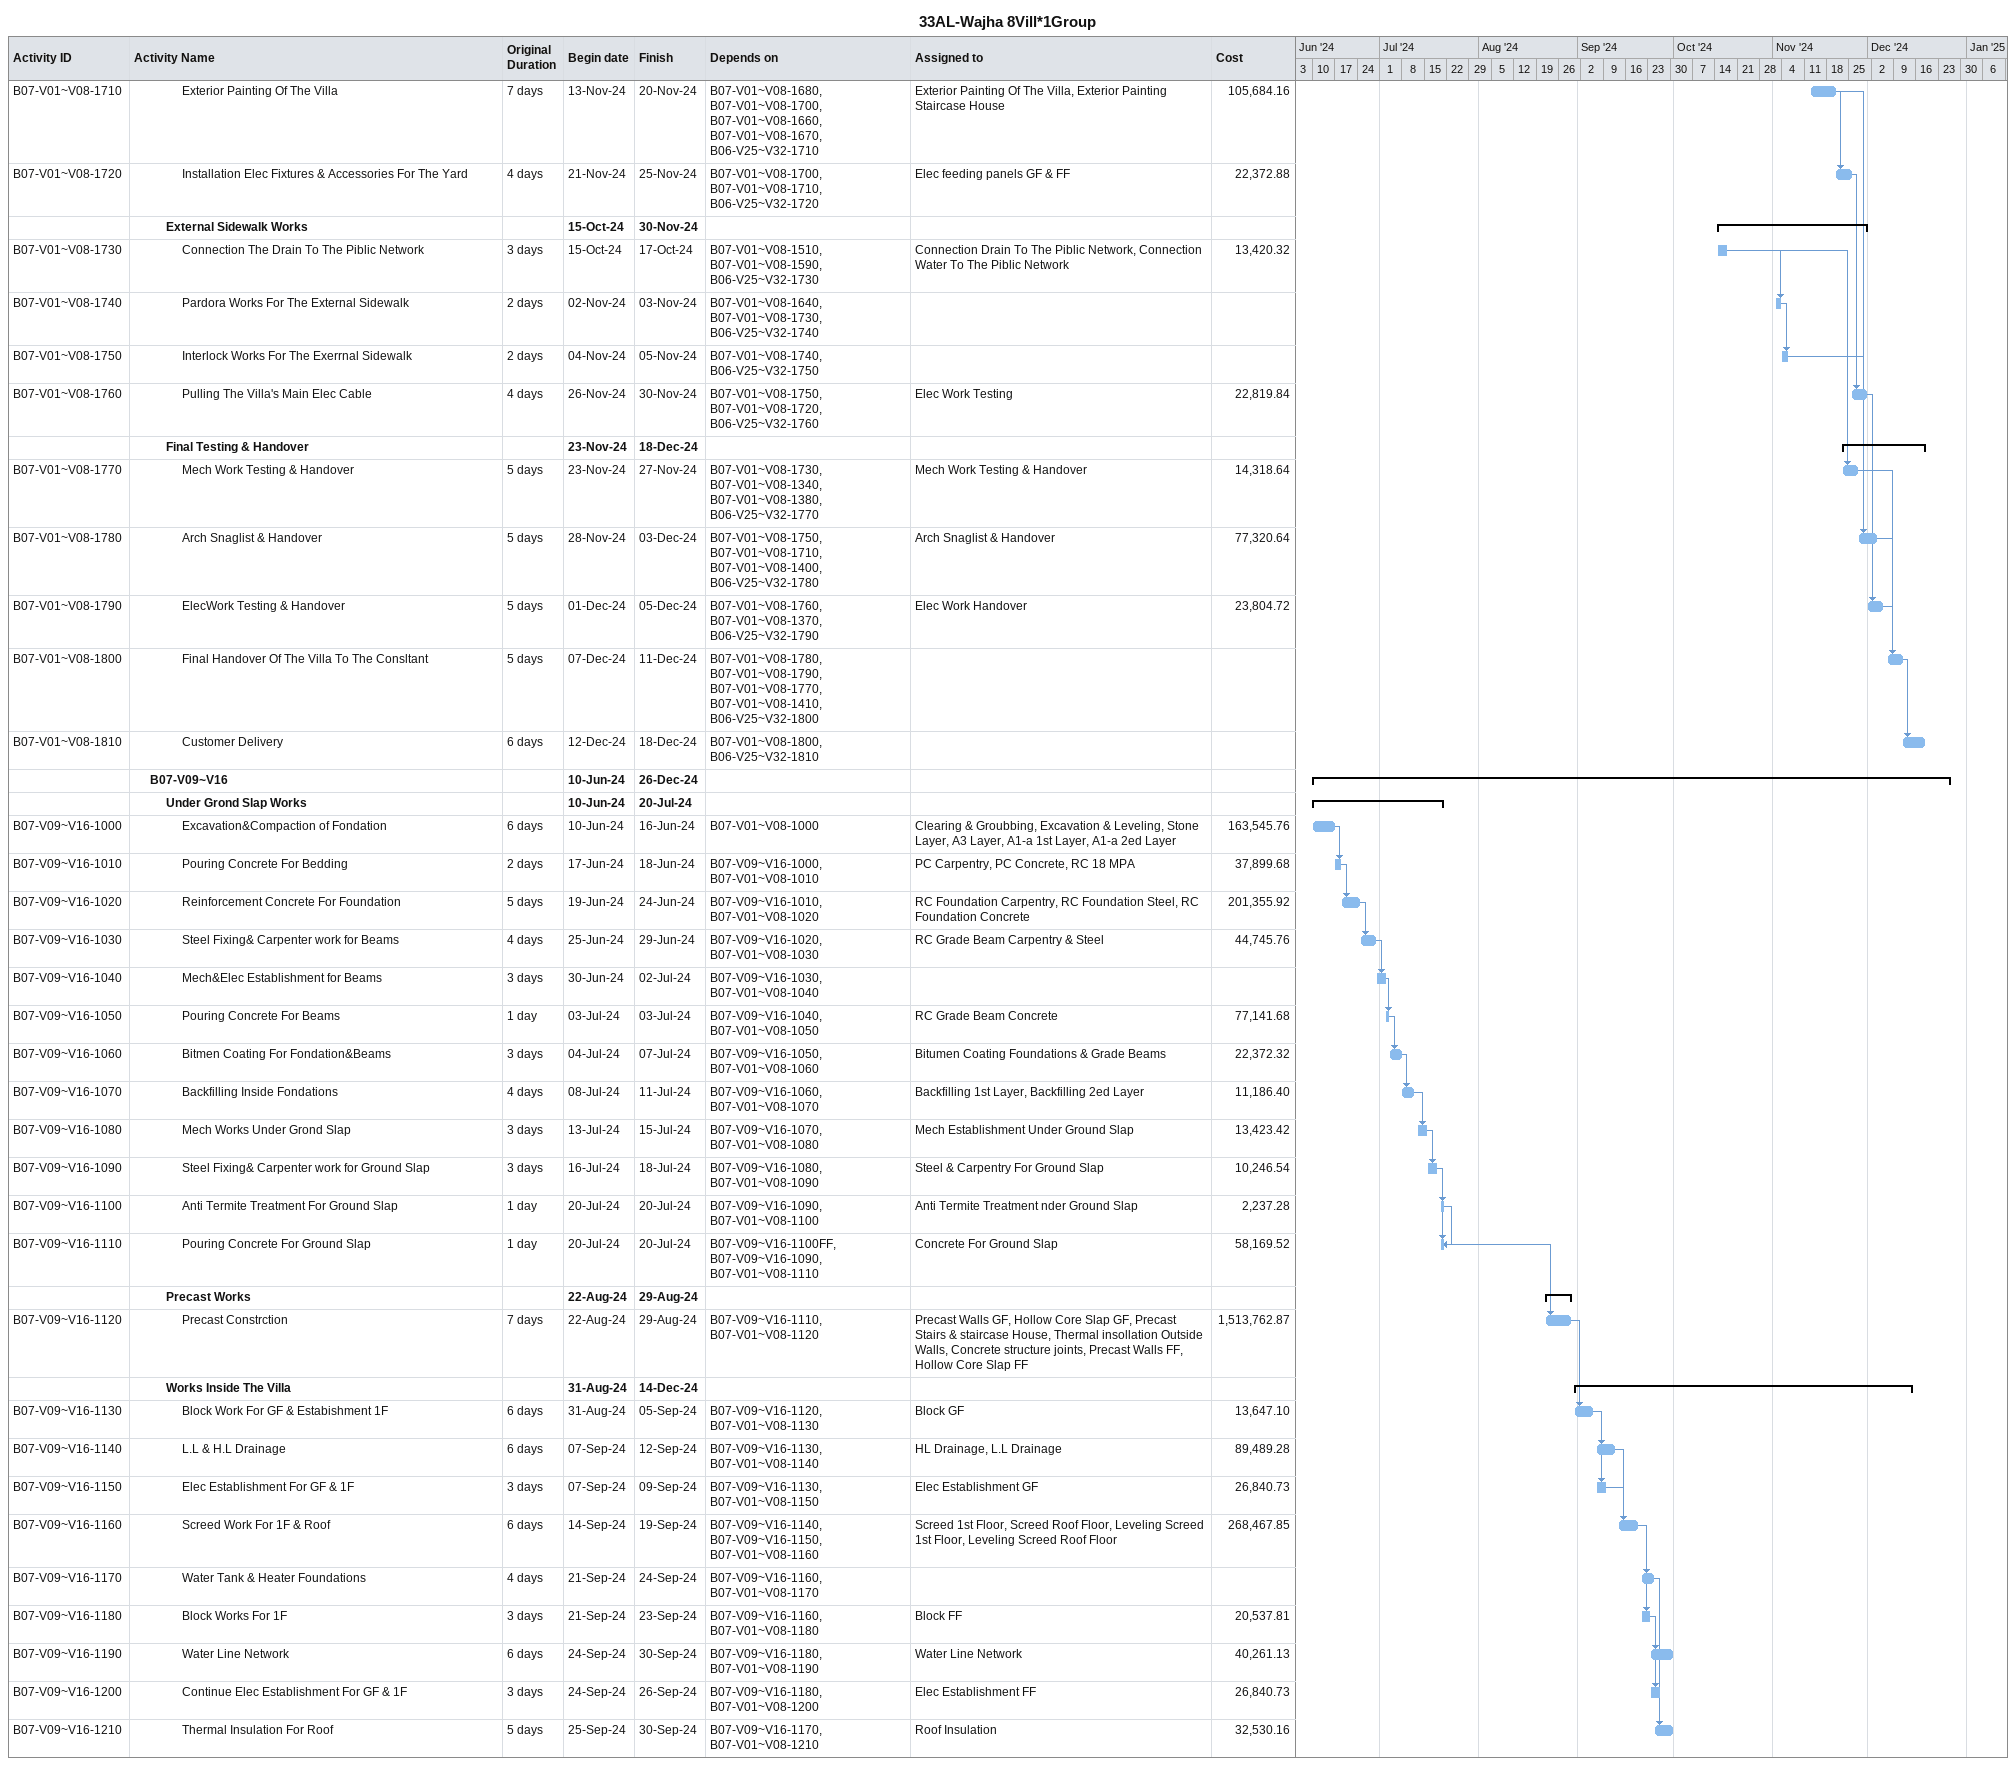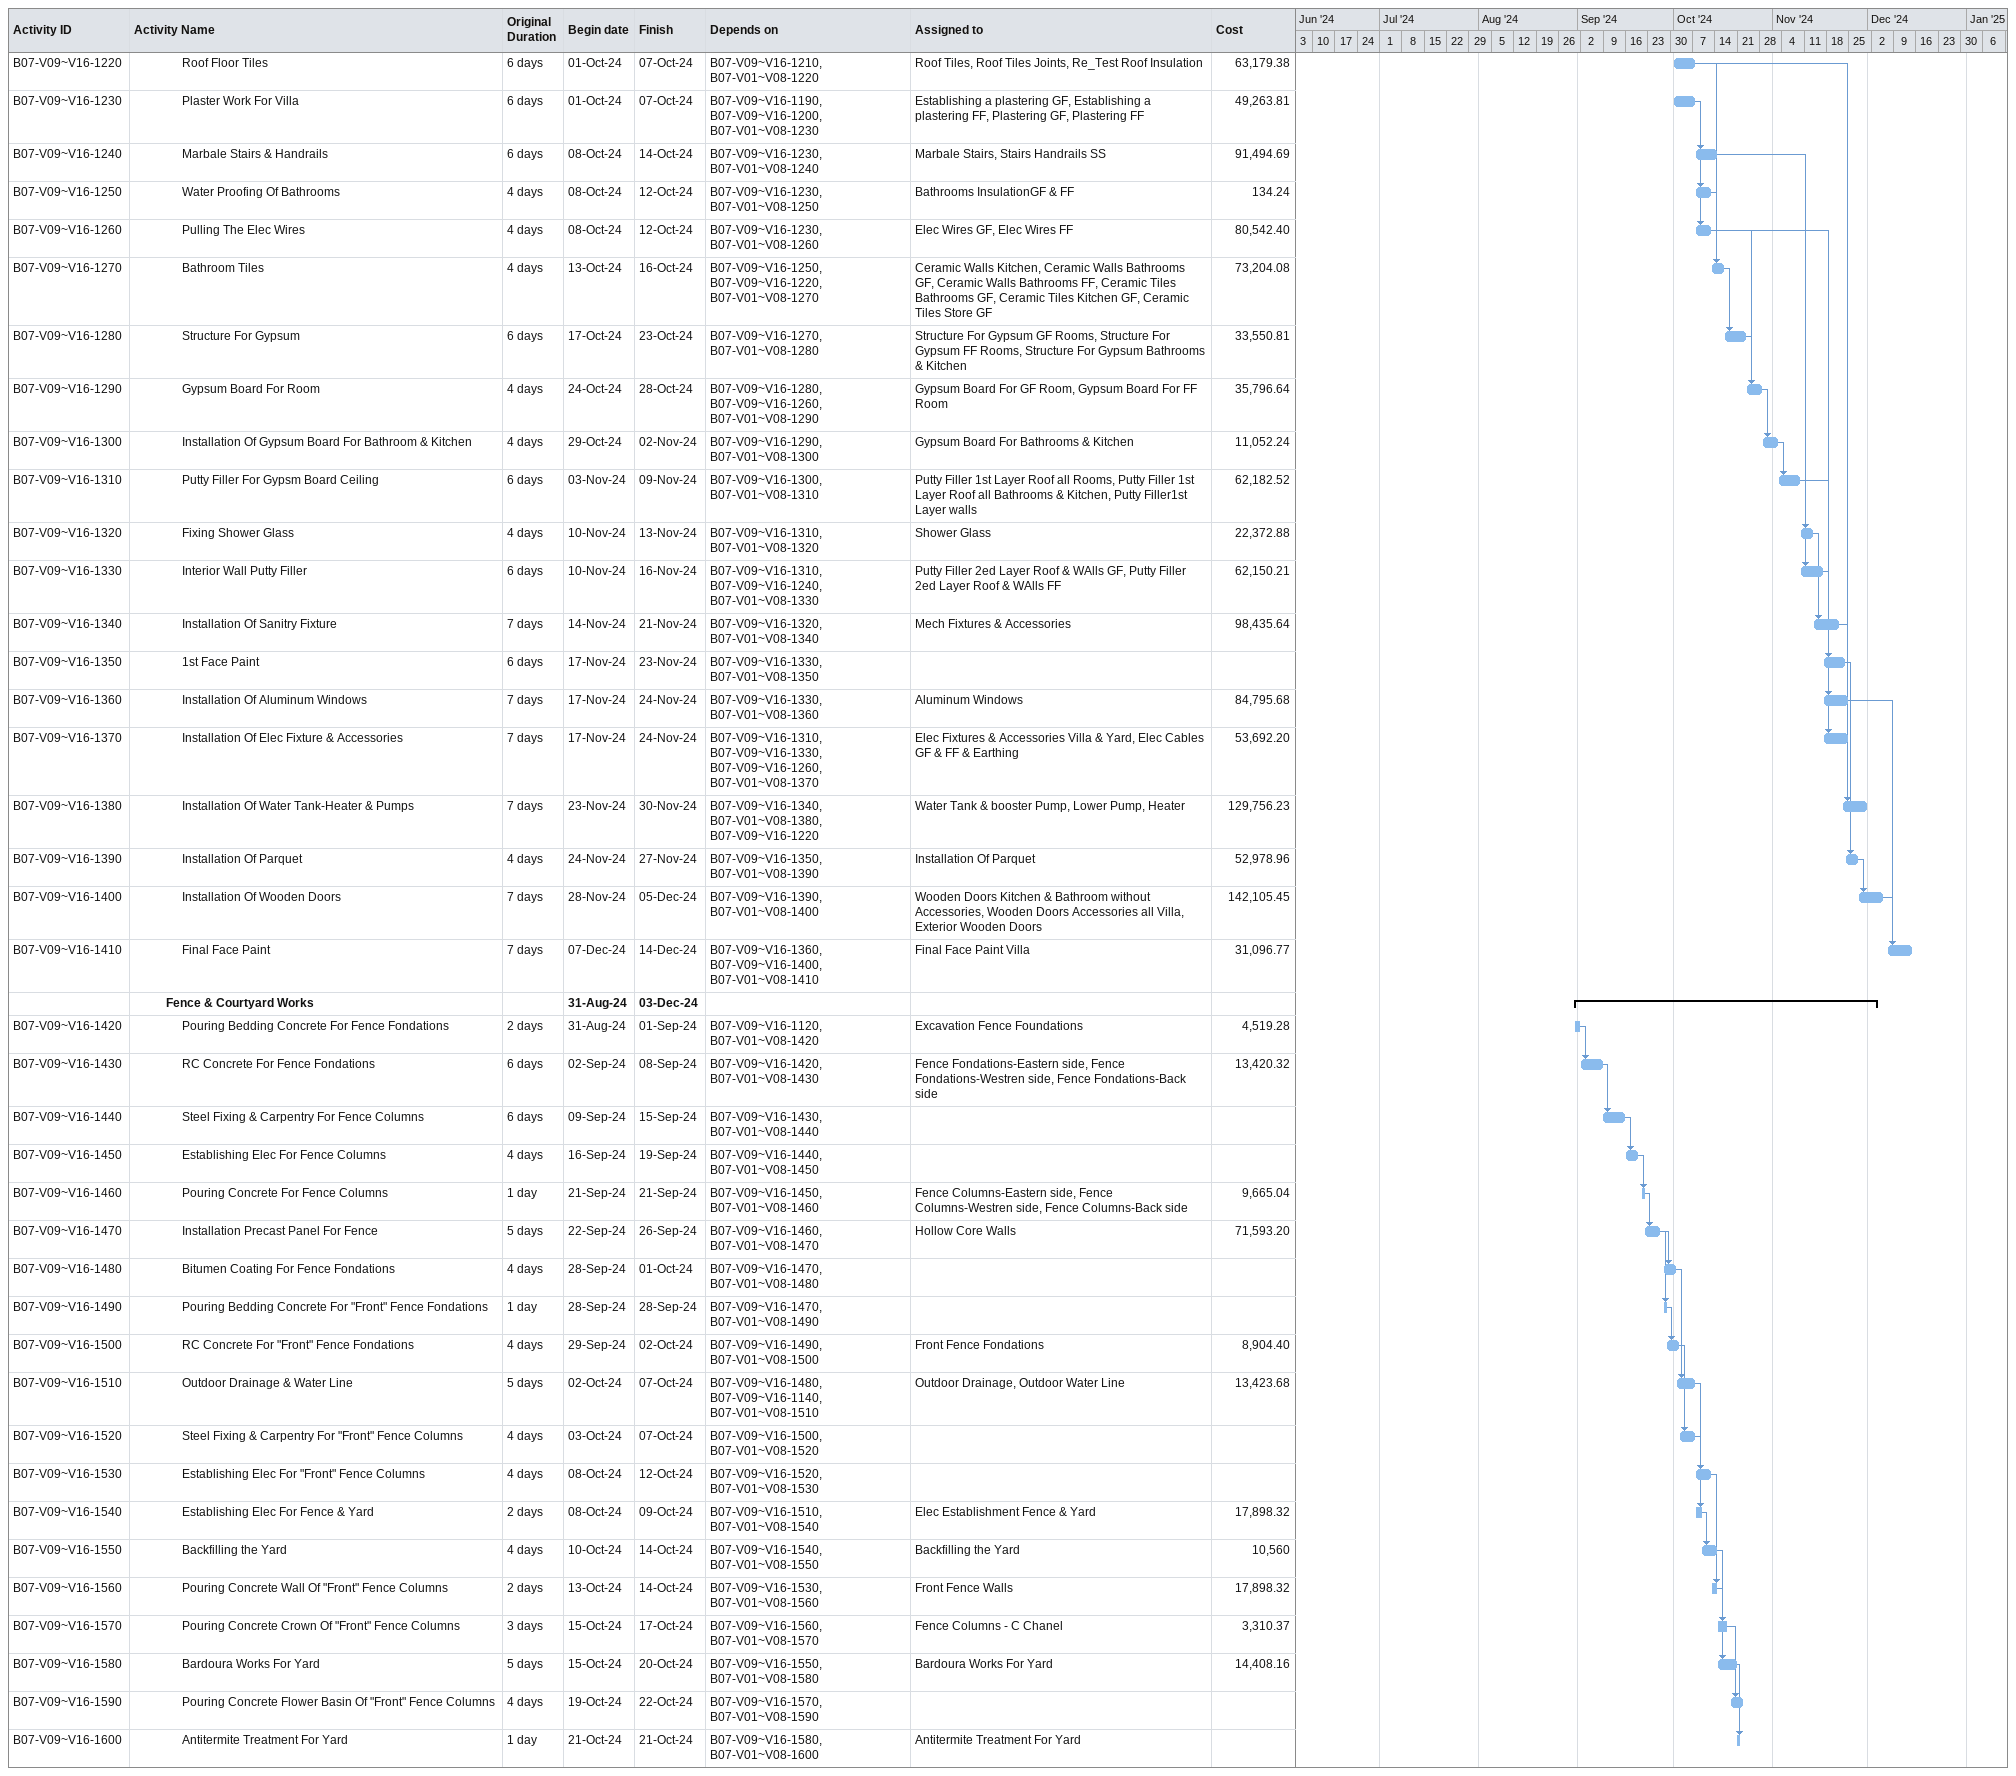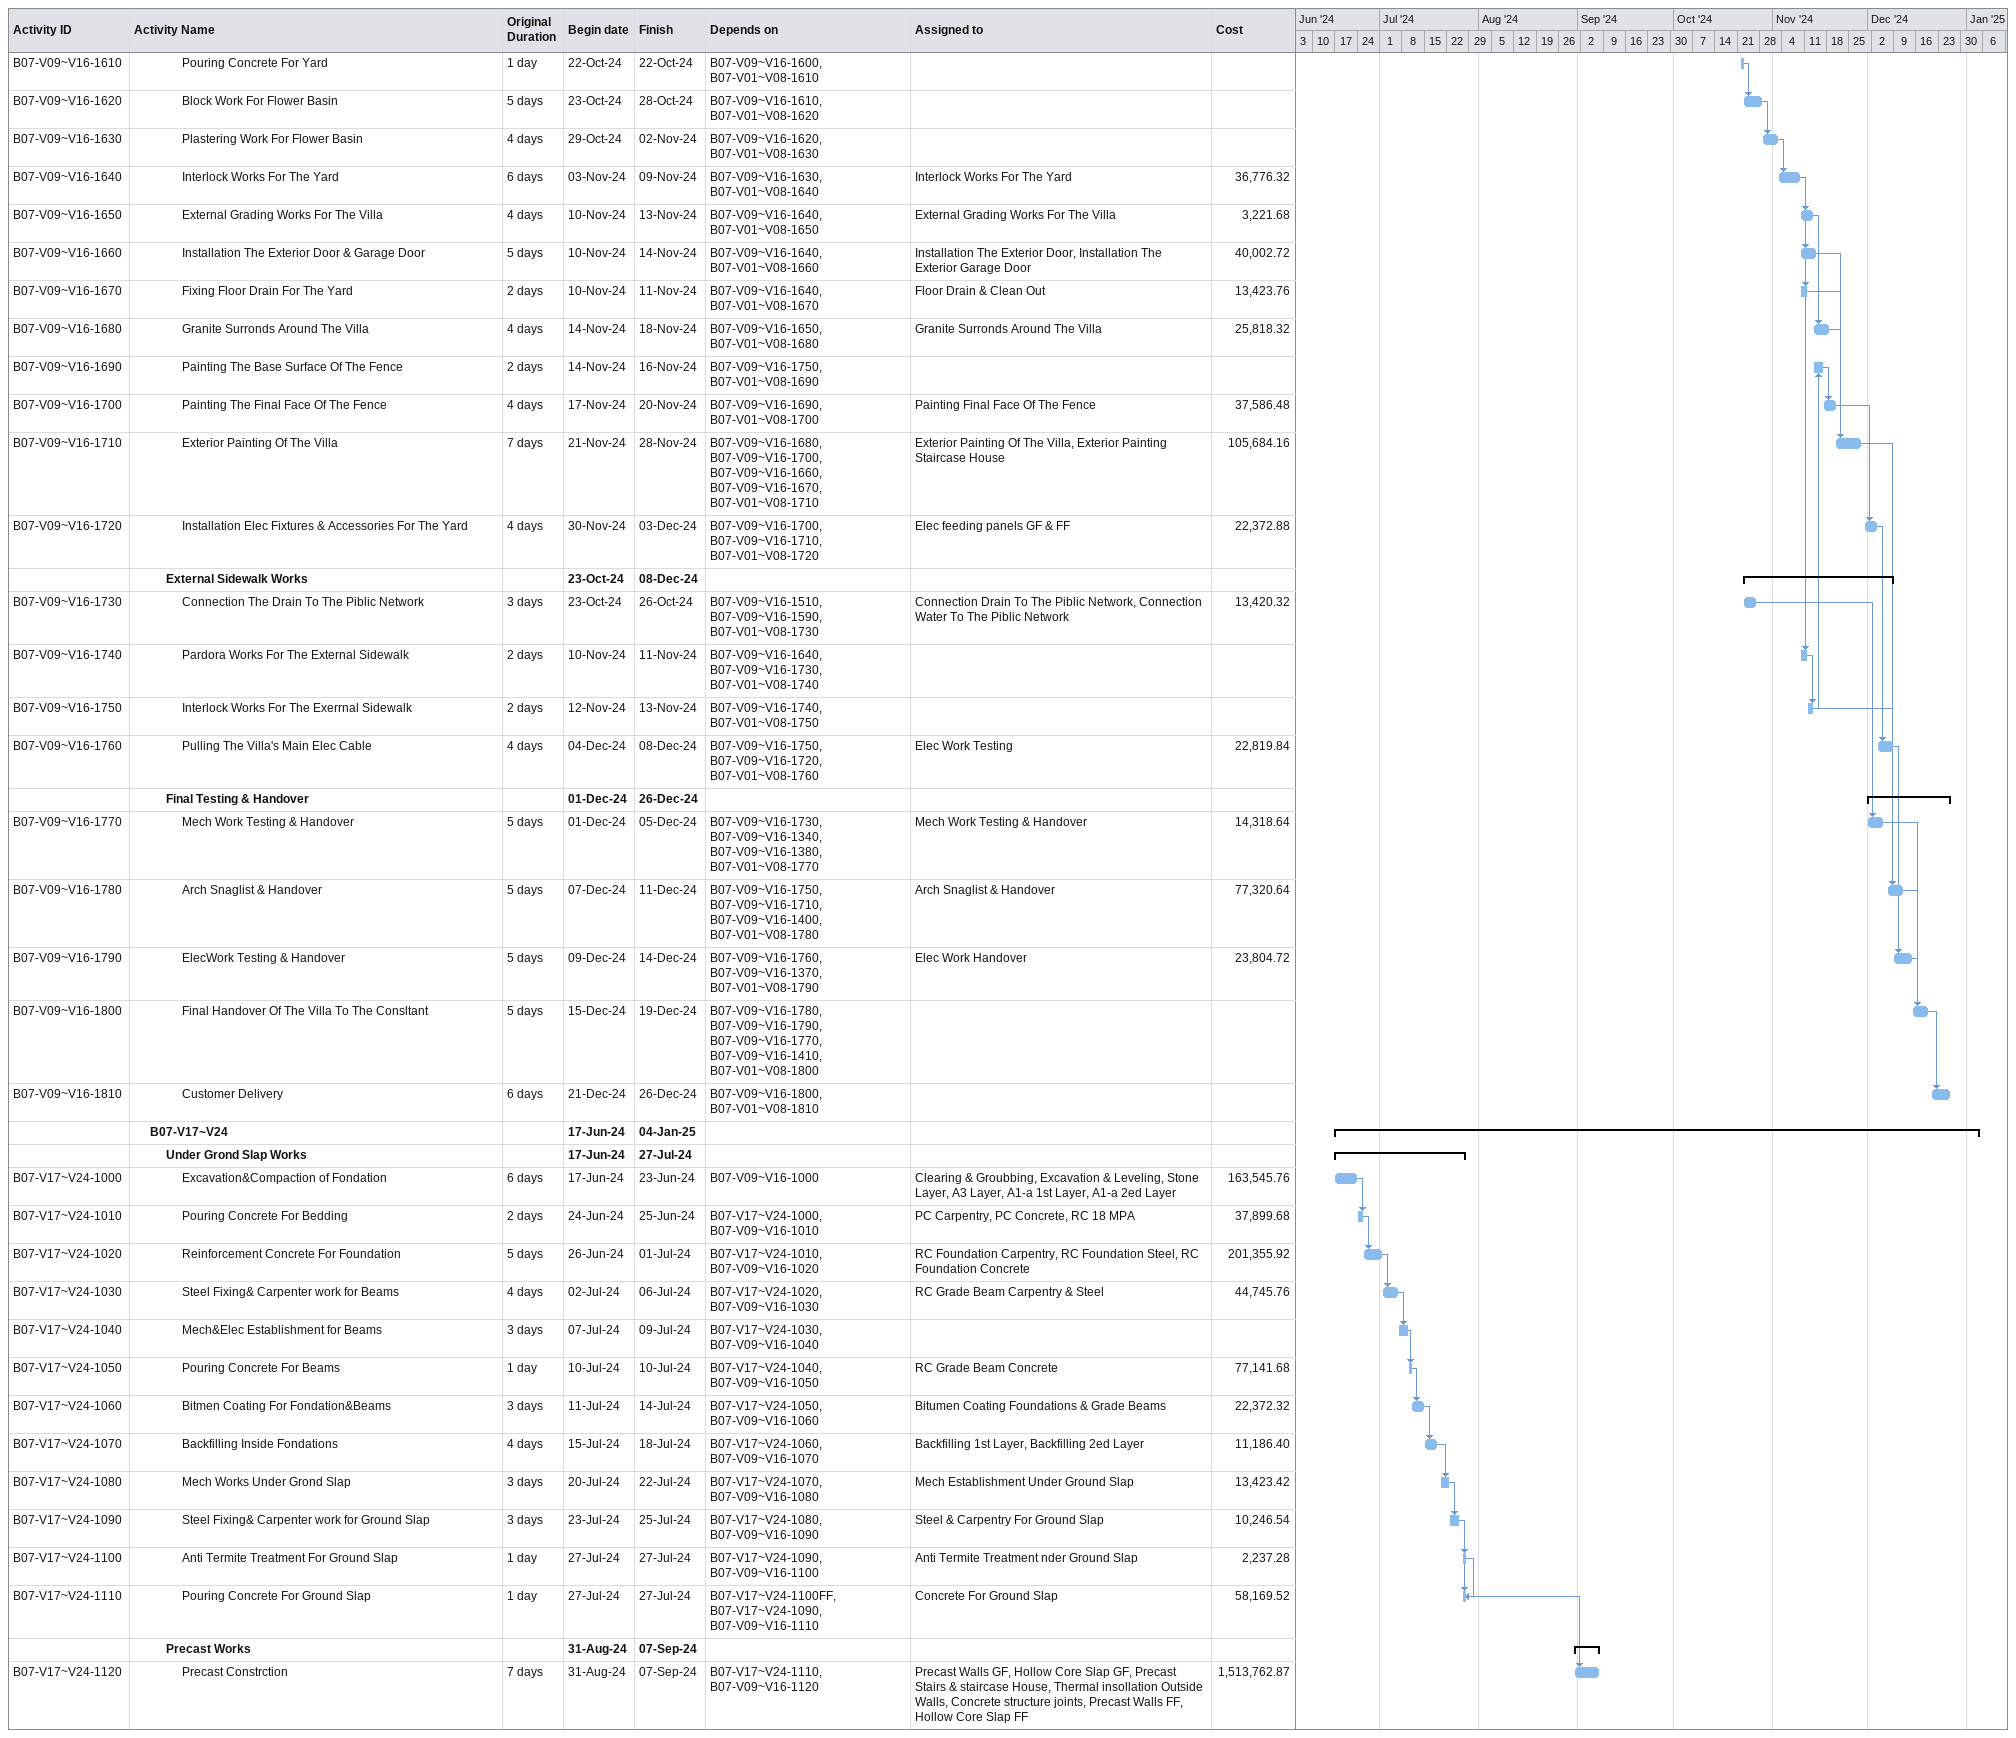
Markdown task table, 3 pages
33AL-Wajha 8Vill*1Group

| ID | Level | Task | Original duration | Start | Finish | Predecessors | Resources | Cost |
|---|---|---|---|---|---|---|---|---|
| B07-V01~V08-1710 | 4 | Exterior Painting Of The Villa | 7d | 2024-11-13 | 2024-11-20 | B07-V01~V08-1680, B07-V01~V08-1700, B07-V01~V08-1660, B07-V01~V08-1670, B06-V25~V32-1710 | Exterior Painting Of The Villa, Exterior Painting Staircase House | 105684.16 |
| B07-V01~V08-1720 | 4 | Installation Elec Fixtures & Accessories For The Yard | 4d | 2024-11-21 | 2024-11-25 | B07-V01~V08-1700, B07-V01~V08-1710, B06-V25~V32-1720 | Elec feeding panels GF & FF | 22372.88 |
|  | 3 | **External Sidewalk Works** |  | 2024-10-15 | 2024-11-30 |  |  |  |
| B07-V01~V08-1730 | 4 | Connection The Drain To The Piblic Network | 3d | 2024-10-15 | 2024-10-17 | B07-V01~V08-1510, B07-V01~V08-1590, B06-V25~V32-1730 | Connection Drain To The Piblic Network, Connection Water To The Piblic Network | 13420.32 |
| B07-V01~V08-1740 | 4 | Pardora Works For The External Sidewalk | 2d | 2024-11-02 | 2024-11-03 | B07-V01~V08-1640, B07-V01~V08-1730, B06-V25~V32-1740 |  |  |
| B07-V01~V08-1750 | 4 | Interlock Works For The Exerrnal Sidewalk | 2d | 2024-11-04 | 2024-11-05 | B07-V01~V08-1740, B06-V25~V32-1750 |  |  |
| B07-V01~V08-1760 | 4 | Pulling The Villa's Main Elec Cable | 4d | 2024-11-26 | 2024-11-30 | B07-V01~V08-1750, B07-V01~V08-1720, B06-V25~V32-1760 | Elec Work Testing | 22819.84 |
|  | 3 | **Final Testing & Handover** |  | 2024-11-23 | 2024-12-18 |  |  |  |
| B07-V01~V08-1770 | 4 | Mech Work Testing & Handover | 5d | 2024-11-23 | 2024-11-27 | B07-V01~V08-1730, B07-V01~V08-1340, B07-V01~V08-1380, B06-V25~V32-1770 | Mech Work Testing & Handover | 14318.64 |
| B07-V01~V08-1780 | 4 | Arch Snaglist & Handover | 5d | 2024-11-28 | 2024-12-03 | B07-V01~V08-1750, B07-V01~V08-1710, B07-V01~V08-1400, B06-V25~V32-1780 | Arch Snaglist & Handover | 77320.64 |
| B07-V01~V08-1790 | 4 | ElecWork Testing & Handover | 5d | 2024-12-01 | 2024-12-05 | B07-V01~V08-1760, B07-V01~V08-1370, B06-V25~V32-1790 | Elec Work Handover | 23804.72 |
| B07-V01~V08-1800 | 4 | Final Handover Of The Villa To The Consltant | 5d | 2024-12-07 | 2024-12-11 | B07-V01~V08-1780, B07-V01~V08-1790, B07-V01~V08-1770, B07-V01~V08-1410, B06-V25~V32-1800 |  |  |
| B07-V01~V08-1810 | 4 | Customer Delivery | 6d | 2024-12-12 | 2024-12-18 | B07-V01~V08-1800, B06-V25~V32-1810 |  |  |
|  | 2 | **B07-V09~V16** |  | 2024-06-10 | 2024-12-26 |  |  |  |
|  | 3 | **Under Grond Slap Works** |  | 2024-06-10 | 2024-07-20 |  |  |  |
| B07-V09~V16-1000 | 4 | Excavation&Compaction of Fondation | 6d | 2024-06-10 | 2024-06-16 | B07-V01~V08-1000 | Clearing & Groubbing, Excavation & Leveling, Stone Layer, A3 Layer, A1-a 1st Layer, A1-a 2ed Layer | 163545.76 |
| B07-V09~V16-1010 | 4 | Pouring Concrete For Bedding | 2d | 2024-06-17 | 2024-06-18 | B07-V09~V16-1000, B07-V01~V08-1010 | PC Carpentry, PC Concrete, RC 18 MPA | 37899.68 |
| B07-V09~V16-1020 | 4 | Reinforcement Concrete For Foundation | 5d | 2024-06-19 | 2024-06-24 | B07-V09~V16-1010, B07-V01~V08-1020 | RC Foundation Carpentry, RC Foundation Steel, RC Foundation Concrete | 201355.92 |
| B07-V09~V16-1030 | 4 | Steel Fixing& Carpenter work for Beams | 4d | 2024-06-25 | 2024-06-29 | B07-V09~V16-1020, B07-V01~V08-1030 | RC Grade Beam Carpentry & Steel | 44745.76 |
| B07-V09~V16-1040 | 4 | Mech&Elec Establishment for Beams | 3d | 2024-06-30 | 2024-07-02 | B07-V09~V16-1030, B07-V01~V08-1040 |  |  |
| B07-V09~V16-1050 | 4 | Pouring Concrete For Beams | 1d | 2024-07-03 | 2024-07-03 | B07-V09~V16-1040, B07-V01~V08-1050 | RC Grade Beam Concrete | 77141.68 |
| B07-V09~V16-1060 | 4 | Bitmen Coating For Fondation&Beams | 3d | 2024-07-04 | 2024-07-07 | B07-V09~V16-1050, B07-V01~V08-1060 | Bitumen Coating Foundations & Grade Beams | 22372.32 |
| B07-V09~V16-1070 | 4 | Backfilling Inside Fondations | 4d | 2024-07-08 | 2024-07-11 | B07-V09~V16-1060, B07-V01~V08-1070 | Backfilling 1st Layer, Backfilling 2ed Layer | 11186.40 |
| B07-V09~V16-1080 | 4 | Mech Works Under Grond Slap | 3d | 2024-07-13 | 2024-07-15 | B07-V09~V16-1070, B07-V01~V08-1080 | Mech Establishment Under Ground Slap | 13423.42 |
| B07-V09~V16-1090 | 4 | Steel Fixing& Carpenter work for Ground Slap | 3d | 2024-07-16 | 2024-07-18 | B07-V09~V16-1080, B07-V01~V08-1090 | Steel & Carpentry For Ground Slap | 10246.54 |
| B07-V09~V16-1100 | 4 | Anti Termite Treatment For Ground Slap | 1d | 2024-07-20 | 2024-07-20 | B07-V09~V16-1090, B07-V01~V08-1100 | Anti Termite Treatment nder Ground Slap | 2237.28 |
| B07-V09~V16-1110 | 4 | Pouring Concrete For Ground Slap | 1d | 2024-07-20 | 2024-07-20 | B07-V09~V16-1100FF, B07-V09~V16-1090, B07-V01~V08-1110 | Concrete For Ground Slap | 58169.52 |
|  | 3 | **Precast Works** |  | 2024-08-22 | 2024-08-29 |  |  |  |
| B07-V09~V16-1120 | 4 | Precast Constrction | 7d | 2024-08-22 | 2024-08-29 | B07-V09~V16-1110, B07-V01~V08-1120 | Precast Walls GF, Hollow Core Slap GF, Precast Stairs & staircase House, Thermal insollation Outside Walls, Concrete structure joints, Precast Walls FF, Hollow Core Slap FF | 1513762.87 |
|  | 3 | **Works Inside The Villa** |  | 2024-08-31 | 2024-12-14 |  |  |  |
| B07-V09~V16-1130 | 4 | Block Work For GF & Estabishment 1F | 6d | 2024-08-31 | 2024-09-05 | B07-V09~V16-1120, B07-V01~V08-1130 | Block GF | 13647.10 |
| B07-V09~V16-1140 | 4 | L.L & H.L Drainage | 6d | 2024-09-07 | 2024-09-12 | B07-V09~V16-1130, B07-V01~V08-1140 | HL Drainage, L.L Drainage | 89489.28 |
| B07-V09~V16-1150 | 4 | Elec Establishment For GF & 1F | 3d | 2024-09-07 | 2024-09-09 | B07-V09~V16-1130, B07-V01~V08-1150 | Elec Establishment GF | 26840.73 |
| B07-V09~V16-1160 | 4 | Screed Work For 1F & Roof | 6d | 2024-09-14 | 2024-09-19 | B07-V09~V16-1140, B07-V09~V16-1150, B07-V01~V08-1160 | Screed 1st Floor, Screed Roof Floor, Leveling Screed 1st Floor, Leveling Screed Roof Floor | 268467.85 |
| B07-V09~V16-1170 | 4 | Water Tank & Heater Foundations | 4d | 2024-09-21 | 2024-09-24 | B07-V09~V16-1160, B07-V01~V08-1170 |  |  |
| B07-V09~V16-1180 | 4 | Block Works For 1F | 3d | 2024-09-21 | 2024-09-23 | B07-V09~V16-1160, B07-V01~V08-1180 | Block FF | 20537.81 |
| B07-V09~V16-1190 | 4 | Water Line Network | 6d | 2024-09-24 | 2024-09-30 | B07-V09~V16-1180, B07-V01~V08-1190 | Water Line Network | 40261.13 |
| B07-V09~V16-1200 | 4 | Continue Elec Establishment For GF & 1F | 3d | 2024-09-24 | 2024-09-26 | B07-V09~V16-1180, B07-V01~V08-1200 | Elec Establishment FF | 26840.73 |
| B07-V09~V16-1210 | 4 | Thermal Insulation For Roof | 5d | 2024-09-25 | 2024-09-30 | B07-V09~V16-1170, B07-V01~V08-1210 | Roof Insulation | 32530.16 |
| B07-V09~V16-1220 | 4 | Roof Floor Tiles | 6d | 2024-10-01 | 2024-10-07 | B07-V09~V16-1210, B07-V01~V08-1220 | Roof Tiles, Roof Tiles Joints, Re_Test Roof Insulation | 63179.38 |
| B07-V09~V16-1230 | 4 | Plaster Work For Villa | 6d | 2024-10-01 | 2024-10-07 | B07-V09~V16-1190, B07-V09~V16-1200, B07-V01~V08-1230 | Establishing a plastering GF, Establishing a plastering FF, Plastering GF, Plastering FF | 49263.81 |
| B07-V09~V16-1240 | 4 | Marbale Stairs & Handrails | 6d | 2024-10-08 | 2024-10-14 | B07-V09~V16-1230, B07-V01~V08-1240 | Marbale Stairs, Stairs Handrails SS | 91494.69 |
| B07-V09~V16-1250 | 4 | Water Proofing Of Bathrooms | 4d | 2024-10-08 | 2024-10-12 | B07-V09~V16-1230, B07-V01~V08-1250 | Bathrooms InsulationGF & FF | 134.24 |
| B07-V09~V16-1260 | 4 | Pulling The Elec Wires | 4d | 2024-10-08 | 2024-10-12 | B07-V09~V16-1230, B07-V01~V08-1260 | Elec Wires GF, Elec Wires FF | 80542.40 |
| B07-V09~V16-1270 | 4 | Bathroom Tiles | 4d | 2024-10-13 | 2024-10-16 | B07-V09~V16-1250, B07-V09~V16-1220, B07-V01~V08-1270 | Ceramic Walls Kitchen, Ceramic Walls Bathrooms GF, Ceramic Walls Bathrooms FF, Ceramic Tiles Bathrooms GF, Ceramic Tiles Kitchen GF, Ceramic Tiles Store GF | 73204.08 |
| B07-V09~V16-1280 | 4 | Structure For Gypsum | 6d | 2024-10-17 | 2024-10-23 | B07-V09~V16-1270, B07-V01~V08-1280 | Structure For Gypsum GF Rooms, Structure For Gypsum FF Rooms, Structure For Gypsum Bathrooms & Kitchen | 33550.81 |
| B07-V09~V16-1290 | 4 | Gypsum Board For Room | 4d | 2024-10-24 | 2024-10-28 | B07-V09~V16-1280, B07-V09~V16-1260, B07-V01~V08-1290 | Gypsum Board For GF Room, Gypsum Board For FF Room | 35796.64 |
| B07-V09~V16-1300 | 4 | Installation Of Gypsum Board For Bathroom & Kitchen | 4d | 2024-10-29 | 2024-11-02 | B07-V09~V16-1290, B07-V01~V08-1300 | Gypsum Board For Bathrooms & Kitchen | 11052.24 |
| B07-V09~V16-1310 | 4 | Putty Filler For Gypsm Board Ceiling | 6d | 2024-11-03 | 2024-11-09 | B07-V09~V16-1300, B07-V01~V08-1310 | Putty Filler 1st Layer Roof all Rooms, Putty Filler 1st Layer Roof all Bathrooms & Kitchen, Putty Filler1st Layer walls | 62182.52 |
| B07-V09~V16-1320 | 4 | Fixing Shower Glass | 4d | 2024-11-10 | 2024-11-13 | B07-V09~V16-1310, B07-V01~V08-1320 | Shower Glass | 22372.88 |
| B07-V09~V16-1330 | 4 | Interior Wall Putty Filler | 6d | 2024-11-10 | 2024-11-16 | B07-V09~V16-1310, B07-V09~V16-1240, B07-V01~V08-1330 | Putty Filler 2ed Layer Roof & WAlls GF, Putty Filler 2ed Layer Roof & WAlls FF | 62150.21 |
| B07-V09~V16-1340 | 4 | Installation Of Sanitry Fixture | 7d | 2024-11-14 | 2024-11-21 | B07-V09~V16-1320, B07-V01~V08-1340 | Mech Fixtures & Accessories | 98435.64 |
| B07-V09~V16-1350 | 4 | 1st Face Paint | 6d | 2024-11-17 | 2024-11-23 | B07-V09~V16-1330, B07-V01~V08-1350 |  |  |
| B07-V09~V16-1360 | 4 | Installation Of Aluminum Windows | 7d | 2024-11-17 | 2024-11-24 | B07-V09~V16-1330, B07-V01~V08-1360 | Aluminum Windows | 84795.68 |
| B07-V09~V16-1370 | 4 | Installation Of Elec Fixture & Accessories | 7d | 2024-11-17 | 2024-11-24 | B07-V09~V16-1310, B07-V09~V16-1330, B07-V09~V16-1260, B07-V01~V08-1370 | Elec Fixtures & Accessories Villa & Yard, Elec Cables GF & FF & Earthing | 53692.20 |
| B07-V09~V16-1380 | 4 | Installation Of Water Tank-Heater & Pumps | 7d | 2024-11-23 | 2024-11-30 | B07-V09~V16-1340, B07-V01~V08-1380, B07-V09~V16-1220 | Water Tank & booster Pump, Lower Pump, Heater | 129756.23 |
| B07-V09~V16-1390 | 4 | Installation Of Parquet | 4d | 2024-11-24 | 2024-11-27 | B07-V09~V16-1350, B07-V01~V08-1390 | Installation Of Parquet | 52978.96 |
| B07-V09~V16-1400 | 4 | Installation Of Wooden Doors | 7d | 2024-11-28 | 2024-12-05 | B07-V09~V16-1390, B07-V01~V08-1400 | Wooden Doors Kitchen & Bathroom without Accessories, Wooden Doors Accessories all Villa, Exterior Wooden Doors | 142105.45 |
| B07-V09~V16-1410 | 4 | Final Face Paint | 7d | 2024-12-07 | 2024-12-14 | B07-V09~V16-1360, B07-V09~V16-1400, B07-V01~V08-1410 | Final Face Paint Villa | 31096.77 |
|  | 3 | **Fence & Courtyard Works** |  | 2024-08-31 | 2024-12-03 |  |  |  |
| B07-V09~V16-1420 | 4 | Pouring Bedding Concrete For Fence Fondations | 2d | 2024-08-31 | 2024-09-01 | B07-V09~V16-1120, B07-V01~V08-1420 | Excavation Fence Foundations | 4519.28 |
| B07-V09~V16-1430 | 4 | RC Concrete For Fence Fondations | 6d | 2024-09-02 | 2024-09-08 | B07-V09~V16-1420, B07-V01~V08-1430 | Fence Fondations-Eastern side, Fence Fondations-Westren side, Fence Fondations-Back side | 13420.32 |
| B07-V09~V16-1440 | 4 | Steel Fixing & Carpentry For Fence Columns | 6d | 2024-09-09 | 2024-09-15 | B07-V09~V16-1430, B07-V01~V08-1440 |  |  |
| B07-V09~V16-1450 | 4 | Establishing Elec For Fence Columns | 4d | 2024-09-16 | 2024-09-19 | B07-V09~V16-1440, B07-V01~V08-1450 |  |  |
| B07-V09~V16-1460 | 4 | Pouring Concrete For Fence Columns | 1d | 2024-09-21 | 2024-09-21 | B07-V09~V16-1450, B07-V01~V08-1460 | Fence Columns-Eastern side, Fence Columns-Westren side, Fence Columns-Back side | 9665.04 |
| B07-V09~V16-1470 | 4 | Installation Precast Panel For Fence | 5d | 2024-09-22 | 2024-09-26 | B07-V09~V16-1460, B07-V01~V08-1470 | Hollow Core Walls | 71593.20 |
| B07-V09~V16-1480 | 4 | Bitumen Coating For Fence Fondations | 4d | 2024-09-28 | 2024-10-01 | B07-V09~V16-1470, B07-V01~V08-1480 |  |  |
| B07-V09~V16-1490 | 4 | Pouring Bedding Concrete For "Front" Fence Fondations | 1d | 2024-09-28 | 2024-09-28 | B07-V09~V16-1470, B07-V01~V08-1490 |  |  |
| B07-V09~V16-1500 | 4 | RC Concrete For "Front" Fence Fondations | 4d | 2024-09-29 | 2024-10-02 | B07-V09~V16-1490, B07-V01~V08-1500 | Front Fence Fondations | 8904.40 |
| B07-V09~V16-1510 | 4 | Outdoor Drainage & Water Line | 5d | 2024-10-02 | 2024-10-07 | B07-V09~V16-1480, B07-V09~V16-1140, B07-V01~V08-1510 | Outdoor Drainage, Outdoor Water Line | 13423.68 |
| B07-V09~V16-1520 | 4 | Steel Fixing & Carpentry For "Front" Fence Columns | 4d | 2024-10-03 | 2024-10-07 | B07-V09~V16-1500, B07-V01~V08-1520 |  |  |
| B07-V09~V16-1530 | 4 | Establishing Elec For "Front" Fence Columns | 4d | 2024-10-08 | 2024-10-12 | B07-V09~V16-1520, B07-V01~V08-1530 |  |  |
| B07-V09~V16-1540 | 4 | Establishing Elec For Fence & Yard | 2d | 2024-10-08 | 2024-10-09 | B07-V09~V16-1510, B07-V01~V08-1540 | Elec Establishment Fence & Yard | 17898.32 |
| B07-V09~V16-1550 | 4 | Backfilling the Yard | 4d | 2024-10-10 | 2024-10-14 | B07-V09~V16-1540, B07-V01~V08-1550 | Backfilling the Yard | 10560 |
| B07-V09~V16-1560 | 4 | Pouring Concrete Wall Of "Front" Fence Columns | 2d | 2024-10-13 | 2024-10-14 | B07-V09~V16-1530, B07-V01~V08-1560 | Front Fence Walls | 17898.32 |
| B07-V09~V16-1570 | 4 | Pouring Concrete Crown Of "Front" Fence Columns | 3d | 2024-10-15 | 2024-10-17 | B07-V09~V16-1560, B07-V01~V08-1570 | Fence Columns - C Chanel | 3310.37 |
| B07-V09~V16-1580 | 4 | Bardoura Works For Yard | 5d | 2024-10-15 | 2024-10-20 | B07-V09~V16-1550, B07-V01~V08-1580 | Bardoura Works For Yard | 14408.16 |
| B07-V09~V16-1590 | 4 | Pouring Concrete Flower Basin Of "Front" Fence Columns | 4d | 2024-10-19 | 2024-10-22 | B07-V09~V16-1570, B07-V01~V08-1590 |  |  |
| B07-V09~V16-1600 | 4 | Antitermite Treatment For Yard | 1d | 2024-10-21 | 2024-10-21 | B07-V09~V16-1580, B07-V01~V08-1600 | Antitermite Treatment For Yard |  |
| B07-V09~V16-1610 | 4 | Pouring Concrete For Yard | 1d | 2024-10-22 | 2024-10-22 | B07-V09~V16-1600, B07-V01~V08-1610 |  |  |
| B07-V09~V16-1620 | 4 | Block Work For Flower Basin | 5d | 2024-10-23 | 2024-10-28 | B07-V09~V16-1610, B07-V01~V08-1620 |  |  |
| B07-V09~V16-1630 | 4 | Plastering Work For Flower Basin | 4d | 2024-10-29 | 2024-11-02 | B07-V09~V16-1620, B07-V01~V08-1630 |  |  |
| B07-V09~V16-1640 | 4 | Interlock Works For The Yard | 6d | 2024-11-03 | 2024-11-09 | B07-V09~V16-1630, B07-V01~V08-1640 | Interlock Works For The Yard | 36776.32 |
| B07-V09~V16-1650 | 4 | External Grading Works For The Villa | 4d | 2024-11-10 | 2024-11-13 | B07-V09~V16-1640, B07-V01~V08-1650 | External Grading Works For The Villa | 3221.68 |
| B07-V09~V16-1660 | 4 | Installation The Exterior Door & Garage Door | 5d | 2024-11-10 | 2024-11-14 | B07-V09~V16-1640, B07-V01~V08-1660 | Installation The Exterior Door, Installation The Exterior Garage Door | 40002.72 |
| B07-V09~V16-1670 | 4 | Fixing Floor Drain For The Yard | 2d | 2024-11-10 | 2024-11-11 | B07-V09~V16-1640, B07-V01~V08-1670 | Floor Drain & Clean Out | 13423.76 |
| B07-V09~V16-1680 | 4 | Granite Surronds Around The Villa | 4d | 2024-11-14 | 2024-11-18 | B07-V09~V16-1650, B07-V01~V08-1680 | Granite Surronds Around The Villa | 25818.32 |
| B07-V09~V16-1690 | 4 | Painting The Base Surface Of The Fence | 2d | 2024-11-14 | 2024-11-16 | B07-V09~V16-1750, B07-V01~V08-1690 |  |  |
| B07-V09~V16-1700 | 4 | Painting The Final Face Of The Fence | 4d | 2024-11-17 | 2024-11-20 | B07-V09~V16-1690, B07-V01~V08-1700 | Painting Final Face Of The Fence | 37586.48 |
| B07-V09~V16-1710 | 4 | Exterior Painting Of The Villa | 7d | 2024-11-21 | 2024-11-28 | B07-V09~V16-1680, B07-V09~V16-1700, B07-V09~V16-1660, B07-V09~V16-1670, B07-V01~V08-1710 | Exterior Painting Of The Villa, Exterior Painting Staircase House | 105684.16 |
| B07-V09~V16-1720 | 4 | Installation Elec Fixtures & Accessories For The Yard | 4d | 2024-11-30 | 2024-12-03 | B07-V09~V16-1700, B07-V09~V16-1710, B07-V01~V08-1720 | Elec feeding panels GF & FF | 22372.88 |
|  | 3 | **External Sidewalk Works** |  | 2024-10-23 | 2024-12-08 |  |  |  |
| B07-V09~V16-1730 | 4 | Connection The Drain To The Piblic Network | 3d | 2024-10-23 | 2024-10-26 | B07-V09~V16-1510, B07-V09~V16-1590, B07-V01~V08-1730 | Connection Drain To The Piblic Network, Connection Water To The Piblic Network | 13420.32 |
| B07-V09~V16-1740 | 4 | Pardora Works For The External Sidewalk | 2d | 2024-11-10 | 2024-11-11 | B07-V09~V16-1640, B07-V09~V16-1730, B07-V01~V08-1740 |  |  |
| B07-V09~V16-1750 | 4 | Interlock Works For The Exerrnal Sidewalk | 2d | 2024-11-12 | 2024-11-13 | B07-V09~V16-1740, B07-V01~V08-1750 |  |  |
| B07-V09~V16-1760 | 4 | Pulling The Villa's Main Elec Cable | 4d | 2024-12-04 | 2024-12-08 | B07-V09~V16-1750, B07-V09~V16-1720, B07-V01~V08-1760 | Elec Work Testing | 22819.84 |
|  | 3 | **Final Testing & Handover** |  | 2024-12-01 | 2024-12-26 |  |  |  |
| B07-V09~V16-1770 | 4 | Mech Work Testing & Handover | 5d | 2024-12-01 | 2024-12-05 | B07-V09~V16-1730, B07-V09~V16-1340, B07-V09~V16-1380, B07-V01~V08-1770 | Mech Work Testing & Handover | 14318.64 |
| B07-V09~V16-1780 | 4 | Arch Snaglist & Handover | 5d | 2024-12-07 | 2024-12-11 | B07-V09~V16-1750, B07-V09~V16-1710, B07-V09~V16-1400, B07-V01~V08-1780 | Arch Snaglist & Handover | 77320.64 |
| B07-V09~V16-1790 | 4 | ElecWork Testing & Handover | 5d | 2024-12-09 | 2024-12-14 | B07-V09~V16-1760, B07-V09~V16-1370, B07-V01~V08-1790 | Elec Work Handover | 23804.72 |
| B07-V09~V16-1800 | 4 | Final Handover Of The Villa To The Consltant | 5d | 2024-12-15 | 2024-12-19 | B07-V09~V16-1780, B07-V09~V16-1790, B07-V09~V16-1770, B07-V09~V16-1410, B07-V01~V08-1800 |  |  |
| B07-V09~V16-1810 | 4 | Customer Delivery | 6d | 2024-12-21 | 2024-12-26 | B07-V09~V16-1800, B07-V01~V08-1810 |  |  |
|  | 2 | **B07-V17~V24** |  | 2024-06-17 | 2025-01-04 |  |  |  |
|  | 3 | **Under Grond Slap Works** |  | 2024-06-17 | 2024-07-27 |  |  |  |
| B07-V17~V24-1000 | 4 | Excavation&Compaction of Fondation | 6d | 2024-06-17 | 2024-06-23 | B07-V09~V16-1000 | Clearing & Groubbing, Excavation & Leveling, Stone Layer, A3 Layer, A1-a 1st Layer, A1-a 2ed Layer | 163545.76 |
| B07-V17~V24-1010 | 4 | Pouring Concrete For Bedding | 2d | 2024-06-24 | 2024-06-25 | B07-V17~V24-1000, B07-V09~V16-1010 | PC Carpentry, PC Concrete, RC 18 MPA | 37899.68 |
| B07-V17~V24-1020 | 4 | Reinforcement Concrete For Foundation | 5d | 2024-06-26 | 2024-07-01 | B07-V17~V24-1010, B07-V09~V16-1020 | RC Foundation Carpentry, RC Foundation Steel, RC Foundation Concrete | 201355.92 |
| B07-V17~V24-1030 | 4 | Steel Fixing& Carpenter work for Beams | 4d | 2024-07-02 | 2024-07-06 | B07-V17~V24-1020, B07-V09~V16-1030 | RC Grade Beam Carpentry & Steel | 44745.76 |
| B07-V17~V24-1040 | 4 | Mech&Elec Establishment for Beams | 3d | 2024-07-07 | 2024-07-09 | B07-V17~V24-1030, B07-V09~V16-1040 |  |  |
| B07-V17~V24-1050 | 4 | Pouring Concrete For Beams | 1d | 2024-07-10 | 2024-07-10 | B07-V17~V24-1040, B07-V09~V16-1050 | RC Grade Beam Concrete | 77141.68 |
| B07-V17~V24-1060 | 4 | Bitmen Coating For Fondation&Beams | 3d | 2024-07-11 | 2024-07-14 | B07-V17~V24-1050, B07-V09~V16-1060 | Bitumen Coating Foundations & Grade Beams | 22372.32 |
| B07-V17~V24-1070 | 4 | Backfilling Inside Fondations | 4d | 2024-07-15 | 2024-07-18 | B07-V17~V24-1060, B07-V09~V16-1070 | Backfilling 1st Layer, Backfilling 2ed Layer | 11186.40 |
| B07-V17~V24-1080 | 4 | Mech Works Under Grond Slap | 3d | 2024-07-20 | 2024-07-22 | B07-V17~V24-1070, B07-V09~V16-1080 | Mech Establishment Under Ground Slap | 13423.42 |
| B07-V17~V24-1090 | 4 | Steel Fixing& Carpenter work for Ground Slap | 3d | 2024-07-23 | 2024-07-25 | B07-V17~V24-1080, B07-V09~V16-1090 | Steel & Carpentry For Ground Slap | 10246.54 |
| B07-V17~V24-1100 | 4 | Anti Termite Treatment For Ground Slap | 1d | 2024-07-27 | 2024-07-27 | B07-V17~V24-1090, B07-V09~V16-1100 | Anti Termite Treatment nder Ground Slap | 2237.28 |
| B07-V17~V24-1110 | 4 | Pouring Concrete For Ground Slap | 1d | 2024-07-27 | 2024-07-27 | B07-V17~V24-1100FF, B07-V17~V24-1090, B07-V09~V16-1110 | Concrete For Ground Slap | 58169.52 |
|  | 3 | **Precast Works** |  | 2024-08-31 | 2024-09-07 |  |  |  |
| B07-V17~V24-1120 | 4 | Precast Constrction | 7d | 2024-08-31 | 2024-09-07 | B07-V17~V24-1110, B07-V09~V16-1120 | Precast Walls GF, Hollow Core Slap GF, Precast Stairs & staircase House, Thermal insollation Outside Walls, Concrete structure joints, Precast Walls FF, Hollow Core Slap FF | 1513762.87 |
